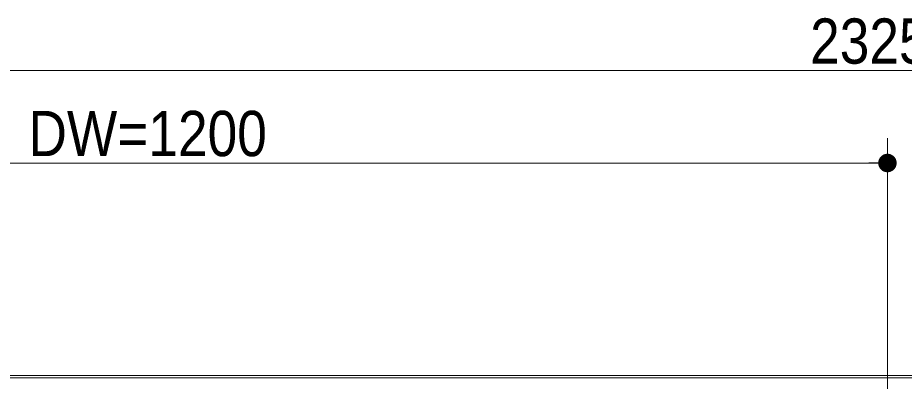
# Model space of a CAD drawing. Units: millimetres, scale not verified. Extents: x -6062 to 6062, y -3045 to 3045.
# Drawn here: x -2562 to -1843, y 175 to 470 of the extents above; entities that cross this region are included whole.
import ezdxf
from ezdxf.enums import TextEntityAlignment as Align

# ---------------------------------------------------------------- set-up
doc = ezdxf.new("R2010")
doc.units = ezdxf.units.MM
doc.header["$LTSCALE"] = 20
doc.header["$PDMODE"] = 32
doc.header["$PDSIZE"] = 10
doc.linetypes.add('USER3', pattern=[1.11, 0.71, -0.4])
for name, color, linetype, lineweight in [('0-1_3一般', 7, 'Continuous', 15), ('0-2_2寸法-1', 7, 'Continuous', 15), ('0-3_0', 7, 'Continuous', 25)]:
    doc.layers.add(name, color=color, linetype=linetype, lineweight=lineweight)
doc.layers.add('0-4_Defpoints', color=7, linetype='Continuous')
doc.styles.add('ＭＳ Ｐゴシック', font='')
doc.styles.get('ＭＳ Ｐゴシック').set_extended_font_data('MS PGothic')

# ---------------------------------------------------------------- blocks, each defined once
blk = doc.blocks.new('グループ-28')
at = {"layer": '0-1_3一般'}
blk.add_line((21598.1, 3559.9), (-72361.9, 3559.9), dxfattribs=at)
blk = doc.blocks.new('グループ-29')
at = {"layer": '0-1_3一般', "linetype": 'USER3'}
blk.add_line((21598.1, 3600), (-72361.9, 3600), dxfattribs=at)
blk = doc.blocks.new('グループ-30')
at = {"layer": '0-1_3一般'}
blk.add_lwpolyline([(21598.1, 4660), (21598.1, 3600), (-72361.9, 3600), (-72361.9, 4660)], dxfattribs=at)
blk = doc.blocks.new('グループ-35')
at = {"layer": '0-1_3一般'}
for name in ['グループ-30', 'グループ-29', 'グループ-28']:
    blk.add_blockref(name, (0, 0), dxfattribs=at)
blk = doc.blocks.new('_Dot')
at = {"layer": '0-3_0'}
blk.add_line((-10, 0), (-20, 0), dxfattribs=at)
for points in [[(0, 0), (-3.09, 9.51), (-1.87, 9.82)], [(0, 0), (-1.87, 9.82), (-0.63, 9.98)], [(0, 0), (-0.63, 9.98), (0.63, 9.98)], [(0, 0), (0.63, 9.98), (1.87, 9.82)], [(0, 0), (1.87, 9.82), (3.09, 9.51)], [(0, 0), (-10, 0), (-9.92, 1.25)], [(0, 0), (-9.92, -1.25), (-10, 0)], [(0, 0), (-9.92, 1.25), (-9.69, 2.49)], [(0, 0), (-9.69, -2.49), (-9.92, -1.25)], [(0, 0), (-9.69, 2.49), (-9.3, 3.68)], [(0, 0), (-9.3, -3.68), (-9.69, -2.49)], [(0, 0), (-9.3, 3.68), (-8.76, 4.82)], [(0, 0), (-8.76, -4.82), (-9.3, -3.68)], [(0, 0), (-8.76, 4.82), (-8.09, 5.88)], [(0, 0), (-8.09, -5.88), (-8.76, -4.82)], [(0, 0), (-8.09, 5.88), (-7.29, 6.85)], [(0, 0), (-7.29, -6.85), (-8.09, -5.88)], [(0, 0), (-7.29, 6.85), (-6.37, 7.71)], [(0, 0), (-6.37, -7.71), (-7.29, -6.85)], [(0, 0), (-6.37, 7.71), (-5.36, 8.44)], [(0, 0), (-5.36, -8.44), (-6.37, -7.71)], [(0, 0), (-5.36, 8.44), (-4.26, 9.05)], [(0, 0), (-4.26, -9.05), (-5.36, -8.44)], [(0, 0), (-4.26, 9.05), (-3.09, 9.51)], [(0, 0), (-3.09, -9.51), (-4.26, -9.05)], [(0, 0), (-1.87, -9.82), (-3.09, -9.51)], [(0, 0), (-0.63, -9.98), (-1.87, -9.82)], [(0, 0), (0.63, -9.98), (-0.63, -9.98)], [(0, 0), (3.09, 9.51), (4.26, 9.05)], [(0, 0), (4.26, 9.05), (5.36, 8.44)], [(0, 0), (5.36, 8.44), (6.37, 7.71)], [(0, 0), (6.37, 7.71), (7.29, 6.85)], [(0, 0), (7.29, 6.85), (8.09, 5.88)], [(0, 0), (8.09, 5.88), (8.76, 4.82)], [(0, 0), (8.76, 4.82), (9.3, 3.68)], [(0, 0), (9.3, 3.68), (9.69, 2.49)], [(0, 0), (9.69, 2.49), (9.92, 1.25)], [(0, 0), (9.92, 1.25), (10, 0)], [(0, 0), (1.87, -9.82), (0.63, -9.98)], [(0, 0), (3.09, -9.51), (1.87, -9.82)], [(0, 0), (4.26, -9.05), (3.09, -9.51)], [(0, 0), (5.36, -8.44), (4.26, -9.05)], [(0, 0), (6.37, -7.71), (5.36, -8.44)], [(0, 0), (7.29, -6.85), (6.37, -7.71)], [(0, 0), (8.09, -5.88), (7.29, -6.85)], [(0, 0), (8.76, -4.82), (8.09, -5.88)], [(0, 0), (9.3, -3.68), (8.76, -4.82)], [(0, 0), (9.69, -2.49), (9.3, -3.68)], [(0, 0), (9.92, -1.25), (9.69, -2.49)], [(0, 0), (10, 0), (9.92, -1.25)]]:
    blk.add_solid(points, dxfattribs=at)

msp = doc.modelspace()

# ---------------------------------------------------------------- linework, layer by layer
at = {"layer": '0-2_2寸法-1'}
for p, q in [((-722.6, 427), (-3017.59, 427)), ((-1856.6, 151.5), (-1856.6, 372)), ((-3041.59, 352), (-1871.6, 352))]:
    msp.add_line(p, q, dxfattribs=at)
at = {"layer": '0-4_Defpoints'}
msp.add_point((-1856.6, 352), dxfattribs=at)

# ---------------------------------------------------------------- block references
at = {"layer": '0-1_3一般', "xscale": 0.05, "yscale": 0.05}
msp.add_blockref('グループ-35', (-1787.5, 0), dxfattribs=at)
at = {"layer": '0-2_2寸法-1', "xscale": 0.7503418, "yscale": 0.7503418}
msp.add_blockref('_Dot', (-1856.6, 352), dxfattribs=at)

# ---------------------------------------------------------------- texts
at = {"layer": '0-2_2寸法-1', "style": 'ＭＳ Ｐゴシック', "width": 0.9}
for s, height, p in [('2325', 36.66, (-1919.28, 421.44)), ('DW=1200', 36.69, (-2553.05, 346.54))]:
    msp.add_text(s, height=height, dxfattribs=at).set_placement(p, align=Align.BOTTOM_LEFT)

doc.saveas('drawing.dxf')
